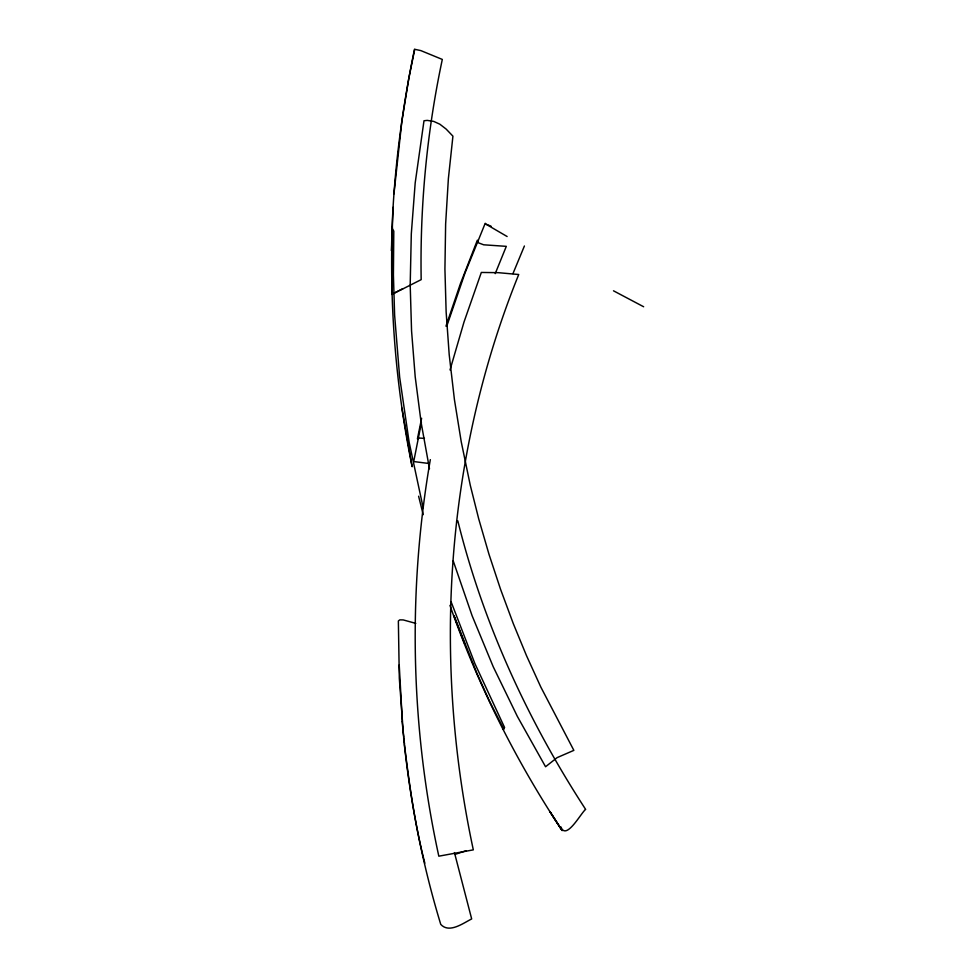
<?xml version="1.0" encoding="UTF-8"?>
<svg xmlns="http://www.w3.org/2000/svg" width="977" height="977" viewBox="0 0 977 977"><rect width="100%" height="100%" fill="white"/><g stroke="black" fill="none" stroke-linecap="round" stroke-linejoin="round"><path stroke-width="1.47" d="M399.178 290.767L421.172 279.642C419.878 205.744 426.949 131.724 442.312 59.426L420.892 50.621L414.504 49.241C400.802 115.567 392.302 183.102 391.533 250.881L393.059 207.356M391.765 236.984L391.777 294.419L392.461 293.967M392.388 227.03L392.229 228.178C389.53 308.109 396.064 388.357 412.135 466.725L401.926 408.13M393.951 193.849L401.84 121.453L408.85 78.026L414.688 49.509M430.332 459.63C407.653 590.694 410.438 726.229 438.82 856.182L473.32 849.868C432.42 659.157 445.365 455.868 518.726 274.513L498.233 272.668L481.331 272.449L464.002 322.044L450.018 369.965M421.429 422.589L413.723 461.547L429.123 463.513M421.624 418.278L417.411 438.905L419.548 438.075L424.445 438.343M445.964 326.196L460.399 283.733L477.35 240.244L478.303 242.772L483.676 244.8L506.306 246.351L495.229 273.633M446.855 325.878L465.028 272.998L485.227 223.269M512.962 273.621L524.405 245.996M399.227 664.995L402.329 721.258M456.552 521.816L457.81 520.839C483.2 623.521 528.007 720.892 585.638 809.396C581.059 812.754 566.123 841.099 560.908 826.908M393.23 293.54L394.952 292.636M395.306 292.453L396.894 291.635M398.25 291.256L391.911 294.382M397.346 291.402L398.799 290.67M399.324 290.413L402.89 288.655M466.114 850.723L454.989 854.411M503.851 729.318L489.636 701.462L476.886 673.275L454.036 615.852L464.82 644.099M424.836 863.155C414.517 823.526 408.581 779.524 403.623 737.708M415.787 623.375L403.208 619.919L399.813 619.87L398.36 620.957L399.312 678.221L403.074 729.734M507.124 236.519L485.435 223.88M503.131 729.318L504.572 727.486L474.907 663.615L451.032 601.612M561.457 829.449L549.929 811.643L562.19 830.633C515.709 760.546 477.814 684.755 449.945 605.398M453.218 560.896L472.086 615.669L493.214 666.729L517.346 716.397L545.557 766.75L557.098 757.639L573.853 750.36L540.818 687.063L526.493 655.64L513.316 623.68L500.505 589.155L488.976 554.252L478.718 518.885L470.255 485.19L461.217 441.665L454.427 399.617L449.2 354.663L446.135 311.895L444.926 269.151L445.634 224.014L448.37 178.742L452.925 136.157L446.11 129.049L439.797 124.177L433.727 121.417L427.23 120.391L423.994 120.757L415.188 182.955L411.305 233.857L410.193 284.881L411.561 330.898L415.201 376.792L421.148 422.723L429.477 468.801M418.608 496.231L423.212 514.684M423.126 507.613L409.168 442.386L399.642 377.061L394.623 315.18L393.413 275.025L393.792 231.17L392.229 228.178M454.439 852.591L471.671 918.93C463.074 923.241 449.225 933.719 440.749 924.376C422.919 865.83 411.012 805.402 404.331 744.559M404.478 743.815L402.951 730.857M403.757 736.78L402.133 721.71M486.155 224.234A936.369 6.766 26.9 0 1 491.175 226.298M643.648 306.754A909.734 6.351 27.3 0 1 613.495 290.804"/></g></svg>
